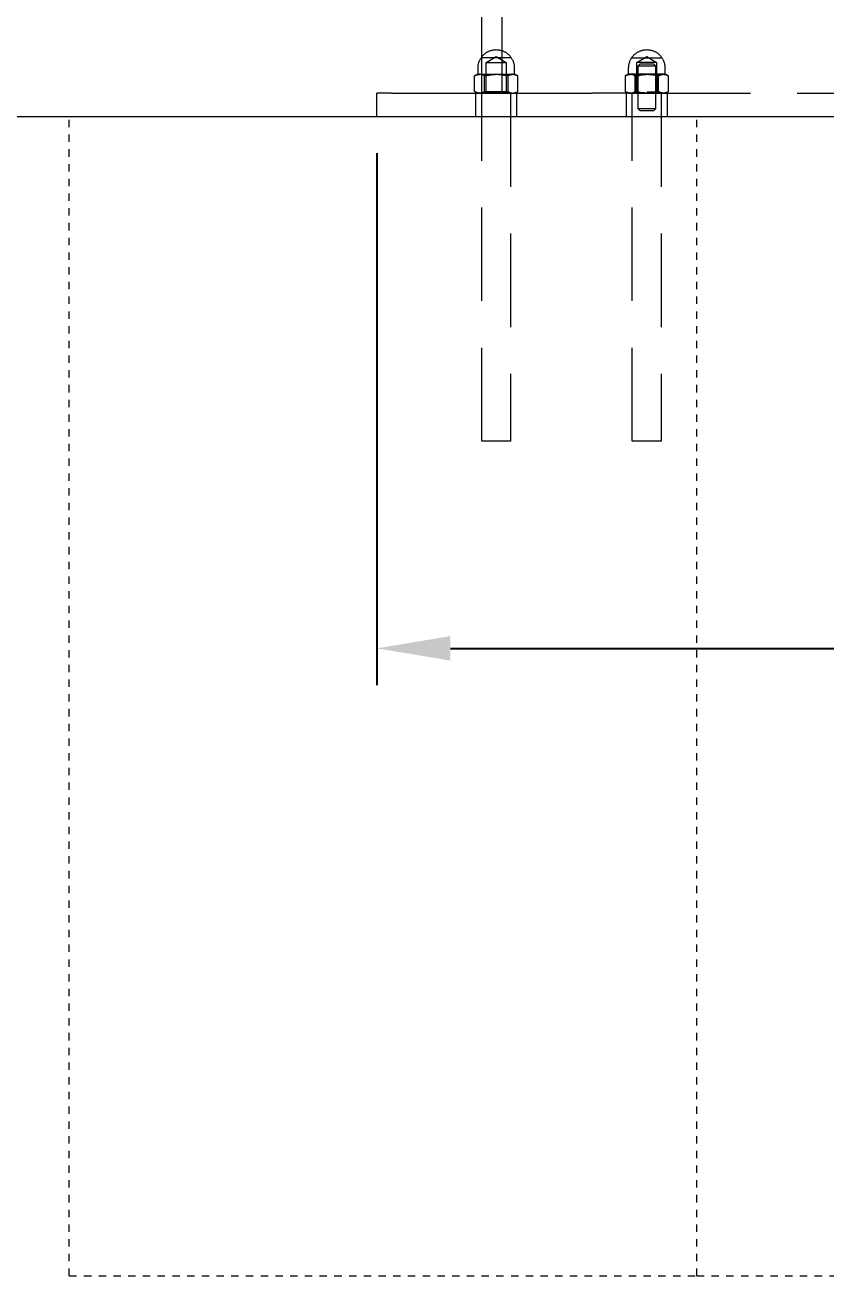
# Model space of a CAD drawing. Header units: inches. Extents: x -6 to 195, y -3 to 126.
# Drawn here: x 128.58 to 139.46, y 92.88 to 109.87 of the extents above; entities that cross this region are included whole.
import ezdxf

# ---------------------------------------------------------------- set-up
doc = ezdxf.new("R2010")
doc.units = ezdxf.units.IN
doc.linetypes.add('HIDDEN', pattern=[1.905, 1.27, -0.635])
for name, color, linetype, lineweight in [('ZANO_R', 7, 'Continuous', 0), ('ZANO_R_przerywana', 250, 'HIDDEN', 0), ('ZANO_W', 1, 'Continuous', 0)]:
    doc.layers.add(name, color=color, linetype=linetype, lineweight=lineweight)
doc.styles.get("Standard").update_dxf_attribs({"font": 'arial.ttf'})
doc.dimstyles.new('amerykanie', dxfattribs={"dimtxt": 50, "dimasz": 50, "dimexe": 0.5, "dimexo": 0.5, "dimgap": 1, "dimtad": 1, "dimdec": 0, "dimzin": 0, "dimlunit": 5, "dimtxsty": 'Standard', "dimcen": 0.09, "dimclrd": 1, "dimclre": 1, "dimclrt": 1, "dimazin": 0, "dimtfac": 1, "dimtdec": 0, "dimtmove": 0, "dimatfit": 3, "dimfxl": 1, "dimtzin": 0, "dimarcsym": 1})

# ---------------------------------------------------------------- blocks, each defined once
blk = doc.blocks.new('*D378')
at = {"layer": 'ZANO_W', "color": 1, "lineweight": -2}
for p, q in [((133.357, 108.132), (133.357, 100.907)), ((182.189, 108.132), (182.189, 100.907)), ((134.357, 101.407), (181.189, 101.407))]:
    blk.add_line(p, q, dxfattribs=at)
at = {"layer": 'ZANO_W', "color": 1}
for points in [[(134.357, 101.574), (134.357, 101.241), (133.357, 101.407)], [(181.189, 101.241), (181.189, 101.574), (182.189, 101.407)]]:
    blk.add_solid(points, dxfattribs=at)
at = {"layer": 'ZANO_W', "color": 1, "insert": (157.773, 102.748), "char_height": 1.625, "attachment_point": 5}
blk.add_mtext('48 13/16', dxfattribs=at)

msp = doc.modelspace()

# ---------------------------------------------------------------- linework, layer by layer
at = {"layer": 'ZANO_R'}
for p, q in [((134.78098, 108.94671), (134.78098, 124.45853)), ((135.05375, 123.27743), (135.05375, 108.94671)), ((134.7549, 109.39675), (134.75863, 109.40427)), ((134.75863, 109.40427), (134.76261, 109.41165)), ((134.76261, 109.41165), (134.76684, 109.4189)), ((134.76684, 109.4189), (134.77132, 109.42599)), ((134.77132, 109.42599), (134.77603, 109.43293)), ((134.77603, 109.43293), (134.78098, 109.43971)), ((136.80069, 109.39688), (136.80443, 109.40441)), ((136.80443, 109.40441), (136.80842, 109.4118)), ((136.80842, 109.4118), (136.81266, 109.41905)), ((136.81266, 109.41905), (136.81715, 109.42616)), ((136.81715, 109.42616), (136.82188, 109.4331)), ((136.82188, 109.4331), (136.82684, 109.43988)), ((136.82684, 109.43988), (136.83203, 109.44649)), ((136.83203, 109.44649), (136.83744, 109.45292)), ((136.83744, 109.45292), (136.84307, 109.45915)), ((136.84307, 109.45915), (136.84891, 109.46519)), ((136.84891, 109.46519), (136.85495, 109.47103)), ((136.85495, 109.47103), (136.86119, 109.47666)), ((136.86119, 109.47666), (136.86762, 109.48208)), ((136.86762, 109.48208), (136.87423, 109.48727)), ((136.87423, 109.48727), (136.88101, 109.49223)), ((136.88101, 109.49223), (136.88795, 109.49696)), ((136.88795, 109.49696), (136.89506, 109.50144)), ((136.89506, 109.50144), (136.90231, 109.50569)), ((136.90231, 109.50569), (136.9097, 109.50968)), ((136.9097, 109.50968), (136.91723, 109.51341)), ((136.91723, 109.51341), (136.92487, 109.51689)), ((136.92487, 109.51689), (136.93264, 109.52011)), ((136.93264, 109.52011), (136.9405, 109.52306)), ((136.9405, 109.52306), (136.94847, 109.52574)), ((136.94847, 109.52574), (136.95652, 109.52814)), ((136.95652, 109.52814), (136.96465, 109.53027)), ((136.96465, 109.53027), (136.97284, 109.53212)), ((136.97284, 109.53212), (136.9811, 109.53369)), ((136.9811, 109.53369), (136.9894, 109.53497)), ((136.9894, 109.53497), (136.99774, 109.53597)), ((136.99774, 109.53597), (137.00611, 109.53669)), ((137.00611, 109.53669), (137.0145, 109.53712)), ((137.0145, 109.53712), (137.02291, 109.53726)), ((137.02291, 109.53726), (137.03131, 109.53712)), ((137.03131, 109.53712), (137.0397, 109.53669)), ((137.0397, 109.53669), (137.04807, 109.53597)), ((137.04807, 109.53597), (137.05641, 109.53497)), ((137.05641, 109.53497), (137.06471, 109.53369)), ((137.06471, 109.53369), (137.07297, 109.53212)), ((137.07297, 109.53212), (137.08116, 109.53027)), ((137.08116, 109.53027), (137.08929, 109.52814)), ((137.08929, 109.52814), (137.09734, 109.52574)), ((137.09734, 109.52574), (137.10531, 109.52306)), ((137.10531, 109.52306), (137.11317, 109.52011)), ((137.11317, 109.52011), (137.12094, 109.51689)), ((137.12094, 109.51689), (137.12859, 109.51341)), ((137.12859, 109.51341), (137.13611, 109.50968)), ((137.13611, 109.50968), (137.1435, 109.50569)), ((137.1435, 109.50569), (137.15076, 109.50144)), ((137.15076, 109.50144), (137.15786, 109.49696)), ((137.15786, 109.49696), (137.16481, 109.49223)), ((137.16481, 109.49223), (137.17159, 109.48727)), ((137.17159, 109.48727), (137.17819, 109.48208)), ((137.17819, 109.48208), (137.18462, 109.47666)), ((137.18462, 109.47666), (137.19086, 109.47103)), ((137.19086, 109.47103), (137.1969, 109.46519)), ((137.1969, 109.46519), (137.20274, 109.45915)), ((137.20274, 109.45915), (137.20837, 109.45292)), ((137.20837, 109.45292), (137.21378, 109.44649)), ((137.21378, 109.44649), (137.21897, 109.43988)), ((137.21897, 109.43988), (137.22393, 109.4331)), ((137.22393, 109.4331), (137.22866, 109.42616)), ((137.22866, 109.42616), (137.23315, 109.41905)), ((137.23315, 109.41905), (137.23739, 109.4118)), ((137.23739, 109.4118), (137.24138, 109.40441)), ((137.24138, 109.40441), (137.24512, 109.39688)), ((134.73111, 109.2912), (134.73126, 109.29959)), ((134.73111, 109.20734), (134.73111, 109.2912)), ((134.73126, 109.29959), (134.73168, 109.30797)), ((134.73168, 109.30797), (134.7324, 109.31633)), ((134.7324, 109.31633), (134.7334, 109.32466)), ((134.7334, 109.32466), (134.73468, 109.33295)), ((134.73468, 109.33295), (134.73625, 109.3412)), ((134.73625, 109.3412), (134.73809, 109.34938)), ((134.73809, 109.34938), (134.74021, 109.3575)), ((134.74021, 109.3575), (134.74261, 109.36554)), ((134.74261, 109.36554), (134.74528, 109.3735)), ((134.74528, 109.3735), (134.74822, 109.38135)), ((134.74822, 109.38135), (134.75143, 109.38911)), ((134.75143, 109.38911), (134.7549, 109.39675)), ((136.77684, 109.2912), (136.77699, 109.2996)), ((136.77684, 109.20734), (136.77684, 109.2912)), ((136.77699, 109.2996), (136.77742, 109.30799)), ((136.77742, 109.30799), (136.77813, 109.31637)), ((136.77813, 109.31637), (136.77913, 109.32471)), ((136.77913, 109.32471), (136.78042, 109.33301)), ((136.78042, 109.33301), (136.78199, 109.34126)), ((136.78199, 109.34126), (136.78384, 109.34946)), ((136.78384, 109.34946), (136.78597, 109.35759)), ((136.78597, 109.35759), (136.78837, 109.36564)), ((136.78837, 109.36564), (136.79105, 109.3736)), ((136.79105, 109.3736), (136.794, 109.38147)), ((136.794, 109.38147), (136.79721, 109.38923)), ((136.79721, 109.38923), (136.80069, 109.39688)), ((137.24512, 109.39688), (137.2486, 109.38923)), ((137.2486, 109.38923), (137.25181, 109.38147)), ((137.25181, 109.38147), (137.25476, 109.3736)), ((137.25476, 109.3736), (137.25744, 109.36564)), ((137.25744, 109.36564), (137.25984, 109.35759)), ((137.25984, 109.35759), (137.26197, 109.34946)), ((137.26197, 109.34946), (137.26382, 109.34126)), ((137.26382, 109.34126), (137.26539, 109.33301)), ((137.26539, 109.33301), (137.26668, 109.32471)), ((137.26668, 109.32471), (137.26768, 109.31637)), ((137.26768, 109.31637), (137.2684, 109.30799)), ((137.2684, 109.30799), (137.26883, 109.2996)), ((137.26883, 109.2996), (137.26897, 109.2912)), ((137.26897, 109.2912), (137.26897, 109.20734)), ((134.68551, 109.18215), (134.68192, 109.17976)), ((134.68192, 108.96957), (134.68192, 109.17976)), ((134.68919, 109.18441), (134.68551, 109.18215)), ((134.69293, 109.18656), (134.68919, 109.18441)), ((134.69034, 109.18476), (134.72127, 109.20262)), ((134.69675, 109.18858), (134.69293, 109.18656)), ((134.70063, 109.19047), (134.69675, 109.18858)), ((134.70457, 109.19223), (134.70063, 109.19047)), ((134.70856, 109.19386), (134.70457, 109.19223)), ((134.71261, 109.19535), (134.70856, 109.19386)), ((134.71671, 109.19672), (134.71261, 109.19535)), ((134.72084, 109.19794), (134.71671, 109.19672)), ((134.72502, 109.19903), (134.72084, 109.19794)), ((134.72128, 109.20262), (134.72127, 109.20262)), ((134.72127, 109.20262), (134.72127, 109.20262)), ((134.72127, 109.20262), (134.72127, 109.20262)), ((134.72127, 109.20262), (134.72128, 109.20262)), ((134.72134, 109.20262), (134.72128, 109.20262)), ((134.72128, 109.20262), (134.72146, 109.20262)), ((134.72146, 109.20262), (134.72255, 109.20262)), ((134.72255, 109.20262), (134.72755, 109.20262)), ((134.72923, 109.19998), (134.72502, 109.19903)), ((134.72663, 109.20265), (134.73111, 109.20734)), ((134.72755, 109.20262), (134.74783, 109.20262)), ((134.73347, 109.20079), (134.72923, 109.19998)), ((134.73773, 109.20146), (134.73347, 109.20079)), ((134.74202, 109.20199), (134.73773, 109.20146)), ((134.74631, 109.20238), (134.74202, 109.20199)), ((134.75062, 109.20262), (134.74631, 109.20238)), ((134.75405, 109.20254), (134.75062, 109.20262)), ((134.75262, 109.20262), (134.78098, 109.20262)), ((134.75747, 109.20235), (134.75405, 109.20254)), ((134.76088, 109.20204), (134.75747, 109.20235)), ((134.76428, 109.20163), (134.76088, 109.20204)), ((134.76767, 109.2011), (134.76428, 109.20163)), ((134.77103, 109.20046), (134.76767, 109.2011)), ((134.77438, 109.19971), (134.77103, 109.20046)), ((134.77769, 109.19885), (134.77438, 109.19971)), ((134.78098, 109.19788), (134.77769, 109.19885)), ((136.73384, 109.18348), (136.72765, 109.17976)), ((136.72765, 109.17976), (136.73246, 109.18249)), ((136.72765, 109.17976), (136.72765, 108.96957)), ((136.73246, 109.18249), (136.73736, 109.18506)), ((136.73384, 109.18348), (136.767, 109.20262)), ((136.73736, 109.18506), (136.74235, 109.18747)), ((136.74235, 109.18747), (136.74741, 109.1897)), ((136.74741, 109.1897), (136.75255, 109.19177)), ((136.75255, 109.19177), (136.75775, 109.19366)), ((136.75775, 109.19366), (136.76302, 109.19538)), ((136.76302, 109.19538), (136.76833, 109.19692)), ((136.8043, 109.20262), (136.76707, 109.20262)), ((136.76833, 109.19692), (136.7737, 109.19828)), ((136.77261, 109.20268), (136.77277, 109.2027)), ((136.77277, 109.2027), (136.77293, 109.20272)), ((136.77293, 109.20272), (136.77309, 109.20275)), ((136.77309, 109.20275), (136.77325, 109.20278)), ((136.77325, 109.20278), (136.7734, 109.20282)), ((136.7734, 109.20282), (136.77356, 109.20287)), ((136.77356, 109.20287), (136.77371, 109.20292)), ((136.7737, 109.19828), (136.77911, 109.19946)), ((136.77371, 109.20292), (136.77386, 109.20297)), ((136.77386, 109.20297), (136.77401, 109.20303)), ((136.77401, 109.20303), (136.77416, 109.2031)), ((136.77416, 109.2031), (136.7743, 109.20317)), ((136.7743, 109.20317), (136.77444, 109.20324)), ((136.77444, 109.20324), (136.77458, 109.20333)), ((136.77458, 109.20333), (136.77472, 109.20341)), ((136.77472, 109.20341), (136.77485, 109.2035)), ((136.77485, 109.2035), (136.77498, 109.20359)), ((136.77498, 109.20359), (136.77511, 109.20369)), ((136.77511, 109.20369), (136.77523, 109.2038)), ((136.77523, 109.2038), (136.77535, 109.2039)), ((136.77535, 109.2039), (136.77547, 109.20401)), ((136.77547, 109.20401), (136.77558, 109.20413)), ((136.77558, 109.20413), (136.77569, 109.20425)), ((136.77569, 109.20425), (136.77579, 109.20437)), ((136.77579, 109.20437), (136.77589, 109.2045)), ((136.77589, 109.2045), (136.77599, 109.20463)), ((136.77599, 109.20463), (136.77608, 109.20476)), ((136.77608, 109.20476), (136.77616, 109.2049)), ((136.77616, 109.2049), (136.77624, 109.20503)), ((136.77624, 109.20503), (136.77632, 109.20518)), ((136.77632, 109.20518), (136.77639, 109.20532)), ((136.77639, 109.20532), (136.77646, 109.20547)), ((136.77646, 109.20547), (136.77652, 109.20562)), ((136.77652, 109.20562), (136.77658, 109.20577)), ((136.77658, 109.20577), (136.77663, 109.20592)), ((136.77663, 109.20592), (136.77667, 109.20607)), ((136.77667, 109.20607), (136.77671, 109.20623)), ((136.77671, 109.20623), (136.77675, 109.20639)), ((136.77675, 109.20639), (136.77678, 109.20654)), ((136.77678, 109.20654), (136.7768, 109.2067)), ((136.7768, 109.2067), (136.77682, 109.20686)), ((136.77682, 109.20686), (136.77683, 109.20702)), ((136.77683, 109.20702), (136.77684, 109.20718)), ((136.77684, 109.20718), (136.77684, 109.20734)), ((136.77911, 109.19946), (136.78455, 109.20046)), ((136.78455, 109.20046), (136.79002, 109.20127)), ((136.79002, 109.20127), (136.79552, 109.20191)), ((136.79552, 109.20191), (136.80104, 109.20235)), ((136.80104, 109.20235), (136.80657, 109.20262)), ((136.80657, 109.20262), (136.8121, 109.20235)), ((137.02881, 109.20262), (136.80864, 109.20262)), ((136.8121, 109.20235), (136.81762, 109.20191)), ((136.81762, 109.20191), (136.82312, 109.20127)), ((136.82312, 109.20127), (136.82859, 109.20046)), ((136.82859, 109.20046), (136.83403, 109.19946)), ((136.83403, 109.19946), (136.83944, 109.19828)), ((136.83944, 109.19828), (136.84481, 109.19691)), ((136.84481, 109.19691), (136.85012, 109.19537)), ((136.85012, 109.19537), (136.85539, 109.19366)), ((136.85539, 109.19366), (136.86059, 109.19177)), ((136.86059, 109.19177), (136.86573, 109.1897)), ((136.86573, 109.1897), (136.87079, 109.18747)), ((136.87079, 109.18747), (136.87578, 109.18506)), ((136.87578, 109.18506), (136.88068, 109.18249)), ((136.88068, 109.18249), (136.88549, 109.17976)), ((136.88549, 109.17976), (136.9015, 109.18437)), ((136.88549, 108.96957), (136.88549, 109.17976)), ((136.9015, 109.18437), (136.91764, 109.18846)), ((136.91764, 109.18846), (136.93391, 109.19205)), ((136.93391, 109.19205), (136.95027, 109.19511)), ((136.95027, 109.19511), (136.96673, 109.19766)), ((136.96673, 109.19766), (136.98326, 109.19969)), ((136.98326, 109.19969), (136.99985, 109.20119)), ((136.99985, 109.20119), (137.01647, 109.20217)), ((137.01647, 109.20217), (137.03312, 109.20262)), ((137.03312, 109.20262), (137.04977, 109.20217)), ((137.24734, 109.20262), (137.03848, 109.20262)), ((137.04977, 109.20217), (137.0664, 109.20119)), ((137.0664, 109.20119), (137.08298, 109.19969)), ((137.08298, 109.19969), (137.09951, 109.19767)), ((137.09951, 109.19767), (137.11597, 109.19512)), ((137.11597, 109.19512), (137.13234, 109.19205)), ((137.13234, 109.19205), (137.1486, 109.18847)), ((137.1486, 109.18847), (137.16475, 109.18437)), ((137.16475, 109.18437), (137.18075, 109.17976)), ((137.18075, 109.17976), (137.18435, 109.18215)), ((137.18075, 108.96957), (137.18075, 109.17976)), ((137.18435, 109.18215), (137.18802, 109.18441)), ((137.18802, 109.18441), (137.19177, 109.18656)), ((137.19177, 109.18656), (137.19558, 109.18857)), ((137.19558, 109.18857), (137.19946, 109.19046)), ((137.19946, 109.19046), (137.2034, 109.19223)), ((137.2034, 109.19223), (137.2074, 109.19386)), ((137.2074, 109.19386), (137.21145, 109.19535)), ((137.21145, 109.19535), (137.21554, 109.19671)), ((137.21554, 109.19671), (137.21968, 109.19794)), ((137.21968, 109.19794), (137.22386, 109.19903)), ((137.22386, 109.19903), (137.22807, 109.19998)), ((137.22807, 109.19998), (137.2323, 109.20079)), ((137.2323, 109.20079), (137.23657, 109.20146)), ((137.23657, 109.20146), (137.24085, 109.20199)), ((137.24085, 109.20199), (137.24515, 109.20237)), ((137.24515, 109.20237), (137.24946, 109.20262)), ((137.24946, 109.20262), (137.25377, 109.20237)), ((137.27252, 109.20262), (137.25221, 109.20262)), ((137.25377, 109.20237), (137.25807, 109.20199)), ((137.25807, 109.20199), (137.26235, 109.20146)), ((137.26235, 109.20146), (137.26661, 109.20079)), ((137.26661, 109.20079), (137.27085, 109.19998)), ((137.26897, 109.20734), (137.26897, 109.20718)), ((137.26897, 109.20718), (137.26898, 109.20702)), ((137.26898, 109.20702), (137.26899, 109.20686)), ((137.26899, 109.20686), (137.26901, 109.2067)), ((137.26901, 109.2067), (137.26903, 109.20654)), ((137.26903, 109.20654), (137.26906, 109.20638)), ((137.26906, 109.20638), (137.2691, 109.20622)), ((137.2691, 109.20622), (137.26914, 109.20607)), ((137.26914, 109.20607), (137.26919, 109.20591)), ((137.26919, 109.20591), (137.26924, 109.20576)), ((137.26924, 109.20576), (137.2693, 109.20561)), ((137.2693, 109.20561), (137.26936, 109.20546)), ((137.26936, 109.20546), (137.26942, 109.20531)), ((137.26942, 109.20531), (137.2695, 109.20517)), ((137.2695, 109.20517), (137.26957, 109.20503)), ((137.26957, 109.20503), (137.26965, 109.20489)), ((137.26965, 109.20489), (137.26974, 109.20475)), ((137.26974, 109.20475), (137.26983, 109.20462)), ((137.26983, 109.20462), (137.26993, 109.20449)), ((137.26993, 109.20449), (137.27003, 109.20436)), ((137.27003, 109.20436), (137.27013, 109.20424)), ((137.27013, 109.20424), (137.27024, 109.20412)), ((137.27024, 109.20412), (137.27035, 109.204)), ((137.27035, 109.204), (137.27047, 109.20389)), ((137.27047, 109.20389), (137.27059, 109.20379)), ((137.27059, 109.20379), (137.27072, 109.20368)), ((137.27072, 109.20368), (137.27084, 109.20358)), ((137.27084, 109.20358), (137.27097, 109.20349)), ((137.27085, 109.19998), (137.27506, 109.19903)), ((137.27097, 109.20349), (137.27111, 109.2034)), ((137.27111, 109.2034), (137.27125, 109.20331)), ((137.27125, 109.20331), (137.27139, 109.20323)), ((137.27139, 109.20323), (137.27153, 109.20316)), ((137.27153, 109.20316), (137.27167, 109.20309)), ((137.27167, 109.20309), (137.27182, 109.20302)), ((137.27182, 109.20302), (137.27197, 109.20296)), ((137.27197, 109.20296), (137.27212, 109.20291)), ((137.27212, 109.20291), (137.27228, 109.20286)), ((137.27228, 109.20286), (137.27243, 109.20281)), ((137.27243, 109.20281), (137.27259, 109.20277)), ((137.27753, 109.20262), (137.27252, 109.20262)), ((137.27259, 109.20277), (137.27275, 109.20274)), ((137.27275, 109.20274), (137.2729, 109.20271)), ((137.2729, 109.20271), (137.27306, 109.20269)), ((137.27306, 109.20269), (137.27322, 109.20267)), ((137.27322, 109.20267), (137.27339, 109.20266)), ((137.27506, 109.19903), (137.27924, 109.19794)), ((137.27862, 109.20262), (137.27753, 109.20262)), ((137.2788, 109.20262), (137.27862, 109.20262)), ((137.27874, 109.20262), (137.2788, 109.20262)), ((137.2788, 109.20262), (137.27881, 109.20262)), ((137.27881, 109.20262), (137.2788, 109.20262)), ((137.27881, 109.20262), (137.27881, 109.20262)), ((137.27881, 109.20262), (137.27881, 109.20262)), ((137.27881, 109.20262), (137.30975, 109.18476)), ((137.27924, 109.19794), (137.28337, 109.19671)), ((137.28337, 109.19671), (137.28747, 109.19535)), ((137.28747, 109.19535), (137.29152, 109.19385)), ((137.29152, 109.19385), (137.29551, 109.19222)), ((137.29551, 109.19222), (137.29945, 109.19046)), ((137.29945, 109.19046), (137.30333, 109.18857)), ((137.30333, 109.18857), (137.30715, 109.18656)), ((137.30715, 109.18656), (137.31089, 109.18441)), ((137.31089, 109.18441), (137.31457, 109.18215)), ((137.31457, 109.18215), (137.31816, 109.17976)), ((137.31816, 108.96957), (137.31816, 109.17976)), ((133.35669, 108.63175), (133.35669, 108.94671)), ((133.55354, 108.94671), (133.3567, 108.94671)), ((133.55354, 108.94671), (134.78098, 108.94671)), ((134.68192, 108.96957), (134.68562, 108.96713)), ((134.68562, 108.96713), (134.68941, 108.96481)), ((134.68941, 108.96481), (134.69327, 108.96262)), ((134.72127, 108.94671), (134.69034, 108.96457)), ((134.69327, 108.96262), (134.69721, 108.96056)), ((134.69721, 108.96056), (134.70121, 108.95864)), ((134.70121, 108.95864), (134.70527, 108.95685)), ((134.70527, 108.95685), (134.70939, 108.95519)), ((134.70939, 108.95519), (134.71357, 108.95368)), ((134.71357, 108.95368), (134.71779, 108.9523)), ((134.71779, 108.9523), (134.72206, 108.95107)), ((134.72206, 108.95107), (134.72636, 108.94999)), ((134.72636, 108.94999), (134.7307, 108.94904)), ((134.7307, 108.94904), (134.73507, 108.94825)), ((134.73507, 108.94825), (134.73946, 108.9476)), ((134.73946, 108.9476), (134.74387, 108.9471)), ((134.74387, 108.9471), (134.7483, 108.94674)), ((134.75185, 108.94672), (134.75514, 108.94684)), ((134.75514, 108.94684), (134.75842, 108.94706)), ((134.75842, 108.94706), (134.7617, 108.94738)), ((134.7617, 108.94738), (134.76496, 108.9478)), ((134.76496, 108.9478), (134.76821, 108.94833)), ((134.76821, 108.94833), (134.77144, 108.94896)), ((134.77144, 108.94896), (134.77464, 108.94969)), ((134.77464, 108.94969), (134.77783, 108.95052)), ((134.77783, 108.95052), (134.78098, 108.95145)), ((134.78098, 108.94671), (135.05375, 108.94671)), ((135.05375, 108.94671), (136.28118, 108.94671)), ((136.81899, 108.94671), (136.28118, 108.94671)), ((136.72765, 108.96957), (136.73384, 108.96586)), ((136.73271, 108.96671), (136.72765, 108.96957)), ((136.73788, 108.96403), (136.73271, 108.96671)), ((136.767, 108.94671), (136.73384, 108.96586)), ((136.74313, 108.96153), (136.73788, 108.96403)), ((136.74847, 108.95921), (136.74313, 108.96153)), ((136.75389, 108.95708), (136.74847, 108.95921)), ((136.75937, 108.95514), (136.75389, 108.95708)), ((136.76492, 108.9534), (136.75937, 108.95514)), ((136.77053, 108.95185), (136.76492, 108.9534)), ((136.77619, 108.95049), (136.77053, 108.95185)), ((136.78189, 108.94934), (136.77619, 108.95049)), ((136.78763, 108.94838), (136.78189, 108.94934)), ((136.7934, 108.94763), (136.78763, 108.94838)), ((136.7992, 108.94707), (136.7934, 108.94763)), ((136.805, 108.94672), (136.7992, 108.94707)), ((136.81488, 108.94713), (136.80914, 108.94674)), ((136.8206, 108.94771), (136.81488, 108.94713)), ((136.81899, 108.94671), (137.1607, 108.94671)), ((136.82629, 108.94849), (136.8206, 108.94771)), ((136.83195, 108.94947), (136.82629, 108.94849)), ((136.83758, 108.95064), (136.83195, 108.94947)), ((136.84316, 108.952), (136.83758, 108.95064)), ((136.8487, 108.95355), (136.84316, 108.952)), ((136.85417, 108.95529), (136.8487, 108.95355)), ((136.85959, 108.95722), (136.85417, 108.95529)), ((136.86493, 108.95933), (136.85959, 108.95722)), ((136.8702, 108.96162), (136.86493, 108.95933)), ((136.87539, 108.9641), (136.8702, 108.96162)), ((136.88049, 108.96675), (136.87539, 108.9641)), ((136.88549, 108.96957), (136.88049, 108.96675)), ((136.90298, 108.96458), (136.88549, 108.96957)), ((136.92063, 108.96019), (136.90298, 108.96458)), ((136.93841, 108.95641), (136.92063, 108.96019)), ((136.95632, 108.95324), (136.93841, 108.95641)), ((136.97432, 108.95068), (136.95632, 108.95324)), ((136.9924, 108.94874), (136.97432, 108.95068)), ((137.01054, 108.94743), (136.9924, 108.94874)), ((137.02871, 108.94674), (137.01054, 108.94743)), ((137.05626, 108.94746), (137.03817, 108.94674)), ((137.07432, 108.94878), (137.05626, 108.94746)), ((137.09232, 108.95073), (137.07432, 108.94878)), ((137.11024, 108.95329), (137.09232, 108.95073)), ((137.12807, 108.95645), (137.11024, 108.95329)), ((137.14578, 108.96022), (137.12807, 108.95645)), ((137.16334, 108.9646), (137.14578, 108.96022)), ((137.18075, 108.96957), (137.16334, 108.9646)), ((137.18451, 108.96709), (137.18075, 108.96957)), ((137.18836, 108.96473), (137.18451, 108.96709)), ((137.19228, 108.96251), (137.18836, 108.96473)), ((137.19628, 108.96043), (137.19228, 108.96251)), ((137.20035, 108.95848), (137.19628, 108.96043)), ((137.20448, 108.95667), (137.20035, 108.95848)), ((137.20867, 108.95501), (137.20448, 108.95667)), ((137.21291, 108.95349), (137.20867, 108.95501)), ((137.21721, 108.95212), (137.21291, 108.95349)), ((137.22155, 108.95089), (137.21721, 108.95212)), ((137.22593, 108.94982), (137.22155, 108.95089)), ((137.23034, 108.94889), (137.22593, 108.94982)), ((137.23478, 108.94812), (137.23034, 108.94889)), ((137.23925, 108.9475), (137.23478, 108.94812)), ((137.24373, 108.94703), (137.23925, 108.9475)), ((137.24823, 108.94672), (137.24373, 108.94703)), ((137.25621, 108.9471), (137.25178, 108.94674)), ((137.26062, 108.9476), (137.25621, 108.9471)), ((137.26501, 108.94825), (137.26062, 108.9476)), ((137.26938, 108.94905), (137.26501, 108.94825)), ((137.27372, 108.94999), (137.26938, 108.94905)), ((137.27803, 108.95108), (137.27372, 108.94999)), ((137.28229, 108.95231), (137.27803, 108.95108)), ((137.30973, 108.96456), (137.27881, 108.94671)), ((137.28651, 108.95368), (137.28229, 108.95231)), ((137.29069, 108.95519), (137.28651, 108.95368)), ((137.29481, 108.95685), (137.29069, 108.95519)), ((137.29887, 108.95864), (137.29481, 108.95685)), ((137.30287, 108.96056), (137.29887, 108.95864)), ((137.30681, 108.96262), (137.30287, 108.96056)), ((137.31067, 108.96481), (137.30681, 108.96262)), ((137.31446, 108.96713), (137.31067, 108.96481)), ((137.31816, 108.96957), (137.31446, 108.96713)), ((129.17905, 108.63175), (137.70292, 108.63175)), ((137.70292, 108.63175), (149.51395, 108.63175))]:
    msp.add_line(p, q, dxfattribs=at)
msp.add_lwpolyline([(-5.57761, 108.63175), (188.97026, 108.63175)], dxfattribs=at)
at = {"layer": 'ZANO_R_przerywana'}
for p, q in [((134.84658, 109.42593), (134.78033, 109.42593)), ((134.78098, 109.43971), (134.78617, 109.44633)), ((134.78617, 109.44633), (134.79158, 109.45276)), ((134.79158, 109.45276), (134.79721, 109.45901)), ((134.79721, 109.45901), (134.80305, 109.46506)), ((134.80305, 109.46506), (134.8091, 109.47091)), ((134.8091, 109.47091), (134.81534, 109.47655)), ((134.81534, 109.47655), (134.82176, 109.48197)), ((134.82176, 109.48197), (134.82837, 109.48717)), ((134.82837, 109.48717), (134.83516, 109.49214)), ((134.83516, 109.49214), (134.84211, 109.49688)), ((134.84211, 109.49688), (134.84922, 109.50138)), ((134.8434, 109.36408), (134.97718, 109.44447)), ((135.17402, 109.42593), (134.84658, 109.42593)), ((134.84922, 109.50138), (134.85647, 109.50563)), ((134.85647, 109.50563), (134.86387, 109.50963)), ((134.86387, 109.50963), (134.8714, 109.51337)), ((134.8714, 109.51337), (134.87906, 109.51686)), ((134.87906, 109.51686), (134.88682, 109.52008)), ((134.88682, 109.52008), (134.8947, 109.52303)), ((134.8947, 109.52303), (134.90267, 109.52571)), ((134.90267, 109.52571), (134.91073, 109.52812)), ((134.91073, 109.52812), (134.91886, 109.53026)), ((134.91886, 109.53026), (134.92707, 109.53211)), ((134.92707, 109.53211), (134.93533, 109.53368)), ((134.93533, 109.53368), (134.94364, 109.53497)), ((134.94364, 109.53497), (134.95199, 109.53597)), ((134.95199, 109.53597), (134.96037, 109.53669)), ((134.96037, 109.53669), (134.96877, 109.53712)), ((134.96877, 109.53712), (134.97718, 109.53726)), ((134.97718, 109.53726), (134.98558, 109.53712)), ((134.97718, 109.44447), (135.11096, 109.36408)), ((134.98558, 109.53712), (134.99397, 109.53669)), ((134.99397, 109.53669), (135.00234, 109.53597)), ((135.00234, 109.53597), (135.01068, 109.53497)), ((135.01068, 109.53497), (135.01898, 109.53369)), ((135.01898, 109.53369), (135.02724, 109.53212)), ((135.02724, 109.53212), (135.03543, 109.53027)), ((135.03543, 109.53027), (135.04356, 109.52814)), ((135.04356, 109.52814), (135.05161, 109.52574)), ((135.05161, 109.52574), (135.05958, 109.52306)), ((135.05958, 109.52306), (135.06745, 109.52011)), ((135.06745, 109.52011), (135.07521, 109.51689)), ((135.07521, 109.51689), (135.08286, 109.51341)), ((135.08286, 109.51341), (135.09038, 109.50968)), ((135.09038, 109.50968), (135.09777, 109.50569)), ((135.09777, 109.50569), (135.10503, 109.50144)), ((135.10503, 109.50144), (135.11213, 109.49696)), ((135.11213, 109.49696), (135.11908, 109.49223)), ((135.11908, 109.49223), (135.12586, 109.48727)), ((135.12586, 109.48727), (135.13246, 109.48208)), ((135.13246, 109.48208), (135.13889, 109.47666)), ((135.13889, 109.47666), (135.14513, 109.47103)), ((135.14513, 109.47103), (135.15117, 109.46519)), ((135.15117, 109.46519), (135.15701, 109.45915)), ((135.15701, 109.45915), (135.16264, 109.45292)), ((135.16264, 109.45292), (135.16805, 109.44649)), ((135.16805, 109.44649), (135.17324, 109.43988)), ((135.17324, 109.43988), (135.1782, 109.4331)), ((135.1782, 109.4331), (135.18293, 109.42616)), ((135.18293, 109.42616), (135.18742, 109.41905)), ((135.18742, 109.41905), (135.19166, 109.4118)), ((135.19166, 109.4118), (135.19565, 109.40441)), ((135.19565, 109.40441), (135.19939, 109.39688)), ((136.82609, 109.42593), (136.82606, 109.42593)), ((136.82606, 109.42593), (136.82606, 109.42593)), ((136.82606, 109.42593), (136.82606, 109.42593)), ((136.82606, 109.42593), (136.8261, 109.42593)), ((136.8261, 109.42593), (136.82641, 109.42593)), ((136.82641, 109.42593), (136.82797, 109.42593)), ((136.82797, 109.42593), (136.83497, 109.42593)), ((136.83497, 109.42593), (136.86402, 109.42593)), ((136.86402, 109.42593), (136.96065, 109.42593)), ((136.88913, 109.36408), (137.02291, 109.44447)), ((136.96065, 109.42593), (137.21972, 109.42593)), ((137.02291, 109.44447), (137.15669, 109.36408)), ((134.84334, 109.36404), (134.84332, 109.36404)), ((134.84332, 109.36404), (134.84332, 109.36404)), ((134.84332, 109.36404), (134.84332, 109.36404)), ((134.84332, 109.36404), (134.84332, 109.36404)), ((134.84332, 109.36404), (134.84333, 109.36404)), ((134.84332, 108.96425), (134.84332, 109.36404)), ((134.84333, 109.36404), (134.84347, 109.36404)), ((134.84334, 109.36405), (134.84335, 109.36406)), ((134.84347, 109.36404), (134.84417, 109.36404)), ((134.84417, 109.36404), (134.84719, 109.36404)), ((134.84719, 109.36404), (134.85867, 109.36404)), ((134.85867, 109.36404), (135.11101, 109.36404)), ((135.11103, 109.36404), (135.11103, 108.96425)), ((135.19939, 109.39688), (135.20287, 109.38923)), ((135.20287, 109.38923), (135.20608, 109.38147)), ((135.20608, 109.38147), (135.20903, 109.3736)), ((135.20903, 109.3736), (135.21171, 109.36564)), ((135.21171, 109.36564), (135.21411, 109.35759)), ((135.21411, 109.35759), (135.21624, 109.34946)), ((135.21624, 109.34946), (135.21809, 109.34126)), ((135.21809, 109.34126), (135.21966, 109.33301)), ((135.21966, 109.33301), (135.22095, 109.32471)), ((135.22095, 109.32471), (135.22195, 109.31637)), ((135.22195, 109.31637), (135.22267, 109.30799)), ((135.22267, 109.30799), (135.2231, 109.2996)), ((135.2231, 109.2996), (135.22324, 109.2912)), ((135.22324, 109.2912), (135.22324, 109.20734)), ((136.88905, 108.96425), (136.88905, 109.36404)), ((137.02825, 109.36404), (136.88907, 109.36404)), ((136.90482, 109.31858), (136.9048, 109.31858)), ((136.9048, 109.31858), (136.9048, 109.31858)), ((136.9048, 109.31858), (136.9048, 109.31858)), ((136.9048, 109.31858), (136.90481, 109.31858)), ((136.9048, 108.73232), (136.9048, 109.31858)), ((136.90481, 109.3186), (136.92663, 109.34041)), ((136.90481, 109.31858), (136.90493, 109.31858)), ((136.90493, 109.31858), (136.9056, 109.31858)), ((136.9056, 109.31858), (136.90862, 109.31858)), ((136.90862, 109.31858), (136.92112, 109.31858)), ((136.92112, 109.31858), (136.96385, 109.31858)), ((136.97477, 109.34041), (136.92663, 109.34041)), ((136.96385, 109.31858), (137.14099, 109.31858)), ((137.11918, 109.34041), (136.97477, 109.34041)), ((137.12008, 109.36404), (137.02825, 109.36404)), ((137.11919, 109.34041), (137.141, 109.3186)), ((137.14839, 109.36404), (137.12008, 109.36404)), ((137.14102, 109.31858), (137.14102, 108.73232)), ((137.15497, 109.36404), (137.14839, 109.36404)), ((137.15642, 109.36404), (137.15497, 109.36404)), ((137.15672, 109.36404), (137.15642, 109.36404)), ((137.15676, 109.36404), (137.15672, 109.36404)), ((137.15674, 109.36405), (137.15675, 109.36405)), ((137.15674, 109.36404), (137.15676, 109.36404)), ((137.15676, 109.36404), (137.15676, 109.36404)), ((137.15676, 109.36404), (137.15676, 109.36404)), ((137.15676, 109.36404), (137.15676, 108.96425)), ((134.68192, 109.17976), (134.68691, 109.18258)), ((134.68691, 109.18258), (134.692, 109.18522)), ((134.692, 109.18522), (134.69717, 109.18769)), ((134.69717, 109.18769), (134.70243, 109.18998)), ((134.70243, 109.18998), (134.70776, 109.19209)), ((134.70776, 109.19209), (134.71316, 109.19401)), ((134.71316, 109.19401), (134.71862, 109.19575)), ((134.71862, 109.19575), (134.72414, 109.1973)), ((134.72414, 109.1973), (134.72971, 109.19867)), ((134.72971, 109.19867), (134.73532, 109.19984)), ((134.73532, 109.19984), (134.74097, 109.20082)), ((134.74097, 109.20082), (134.74665, 109.2016)), ((134.74665, 109.2016), (134.75235, 109.20219)), ((134.75235, 109.20219), (134.75807, 109.20259)), ((134.76291, 109.2026), (134.76869, 109.20223)), ((134.76869, 109.20223), (134.77444, 109.20166)), ((134.77444, 109.20166), (134.78017, 109.20089)), ((134.78017, 109.20089), (134.78587, 109.19993)), ((134.78098, 109.20262), (134.96294, 109.20262)), ((134.81933, 109.17976), (134.78098, 109.19788)), ((134.78587, 109.19993), (134.79154, 109.19877)), ((134.79154, 109.19877), (134.79716, 109.19741)), ((134.79716, 109.19741), (134.80273, 109.19586)), ((134.80273, 109.19586), (134.80824, 109.19411)), ((134.80824, 109.19411), (134.81369, 109.19218)), ((134.81369, 109.19218), (134.81907, 109.19006)), ((134.81907, 109.19006), (134.82438, 109.18776)), ((134.83533, 109.18437), (134.81933, 109.17976)), ((134.81933, 108.96957), (134.81933, 109.17976)), ((134.82438, 109.18776), (134.8296, 109.18527)), ((134.8296, 109.18527), (134.83473, 109.1826)), ((134.83473, 109.1826), (134.83976, 109.17976)), ((134.85148, 109.18846), (134.83533, 109.18437)), ((134.83976, 109.17976), (134.85712, 109.18472)), ((134.83976, 108.96957), (134.83976, 109.17976)), ((134.86774, 109.19205), (134.85148, 109.18846)), ((134.85712, 109.18472), (134.87464, 109.18908)), ((134.88411, 109.19512), (134.86774, 109.19205)), ((134.87464, 109.18908), (134.89229, 109.19285)), ((134.90057, 109.19766), (134.88411, 109.19512)), ((134.89229, 109.19285), (134.91006, 109.19601)), ((134.9171, 109.19969), (134.90057, 109.19766)), ((134.91006, 109.19601), (134.92793, 109.19857)), ((134.93369, 109.20119), (134.9171, 109.19969)), ((134.92793, 109.19857), (134.94587, 109.20052)), ((134.95031, 109.20217), (134.93369, 109.20119)), ((134.94587, 109.20052), (134.96387, 109.20186)), ((134.96696, 109.20262), (134.95031, 109.20217)), ((134.96387, 109.20186), (134.98191, 109.20258)), ((134.98361, 109.20217), (134.96696, 109.20262)), ((134.97127, 109.20262), (135.19087, 109.20262)), ((135.00023, 109.20119), (134.98361, 109.20217)), ((134.99123, 109.2026), (135.00947, 109.20193)), ((135.01682, 109.19969), (135.00023, 109.20119)), ((135.00947, 109.20193), (135.02768, 109.20063)), ((135.03335, 109.19766), (135.01682, 109.19969)), ((135.02768, 109.20063), (135.04584, 109.1987)), ((135.04981, 109.19512), (135.03335, 109.19766)), ((135.04584, 109.1987), (135.06391, 109.19614)), ((135.06618, 109.19205), (135.04981, 109.19512)), ((135.06391, 109.19614), (135.08189, 109.19297)), ((135.08244, 109.18846), (135.06618, 109.19205)), ((135.08189, 109.19297), (135.09975, 109.18918)), ((135.09858, 109.18437), (135.08244, 109.18846)), ((135.11459, 109.17976), (135.09858, 109.18437)), ((135.09975, 109.18918), (135.11747, 109.18477)), ((135.1194, 109.18249), (135.11459, 109.17976)), ((135.11459, 109.17976), (135.11459, 108.96957)), ((135.11747, 109.18477), (135.13502, 109.17976)), ((135.12431, 109.18506), (135.1194, 109.18249)), ((135.12929, 109.18747), (135.12431, 109.18506)), ((135.13436, 109.1897), (135.12929, 109.18747)), ((135.13949, 109.19177), (135.13436, 109.1897)), ((135.13502, 109.17976), (135.13874, 109.18222)), ((135.13502, 109.17976), (135.13502, 108.96957)), ((135.13874, 109.18222), (135.14255, 109.18454)), ((135.14469, 109.19366), (135.13949, 109.19177)), ((135.14255, 109.18454), (135.14643, 109.18674)), ((135.14996, 109.19537), (135.14469, 109.19366)), ((135.14643, 109.18674), (135.15038, 109.18881)), ((135.15527, 109.19691), (135.14996, 109.19537)), ((135.15038, 109.18881), (135.15439, 109.19074)), ((135.15439, 109.19074), (135.15847, 109.19253)), ((135.16064, 109.19828), (135.15527, 109.19691)), ((135.15847, 109.19253), (135.16261, 109.19419)), ((135.16605, 109.19946), (135.16064, 109.19828)), ((135.16261, 109.19419), (135.16681, 109.1957)), ((135.17149, 109.20046), (135.16605, 109.19946)), ((135.16681, 109.1957), (135.17105, 109.19708)), ((135.17105, 109.19708), (135.17533, 109.19831)), ((135.17697, 109.20127), (135.17149, 109.20046)), ((135.17533, 109.19831), (135.17966, 109.19939)), ((135.18247, 109.20191), (135.17697, 109.20127)), ((135.17966, 109.19939), (135.18402, 109.20033)), ((135.18798, 109.20235), (135.18247, 109.20191)), ((135.18402, 109.20033), (135.1884, 109.20112)), ((135.19351, 109.20262), (135.18798, 109.20235)), ((135.1884, 109.20112), (135.19281, 109.20176)), ((135.19281, 109.20176), (135.19725, 109.20225)), ((135.19904, 109.20235), (135.19351, 109.20262)), ((135.19655, 109.20262), (135.23301, 109.20262)), ((135.19725, 109.20225), (135.20169, 109.2026)), ((135.20456, 109.20191), (135.19904, 109.20235)), ((135.21006, 109.20127), (135.20456, 109.20191)), ((135.20549, 109.2026), (135.20961, 109.20234)), ((135.20961, 109.20234), (135.21371, 109.20194)), ((135.21553, 109.20046), (135.21006, 109.20127)), ((135.21371, 109.20194), (135.2178, 109.2014)), ((135.22098, 109.19946), (135.21553, 109.20046)), ((135.2178, 109.2014), (135.22187, 109.20073)), ((135.22638, 109.19828), (135.22098, 109.19946)), ((135.22187, 109.20073), (135.22592, 109.19993)), ((135.22324, 109.20734), (135.22324, 109.20718)), ((135.22324, 109.20718), (135.22325, 109.20702)), ((135.22325, 109.20702), (135.22326, 109.20686)), ((135.22326, 109.20686), (135.22328, 109.2067)), ((135.22328, 109.2067), (135.22331, 109.20654)), ((135.22331, 109.20654), (135.22334, 109.20638)), ((135.22334, 109.20638), (135.22337, 109.20622)), ((135.22337, 109.20622), (135.22341, 109.20607)), ((135.22341, 109.20607), (135.22346, 109.20591)), ((135.22346, 109.20591), (135.22351, 109.20576)), ((135.22351, 109.20576), (135.22357, 109.20561)), ((135.22357, 109.20561), (135.22363, 109.20546)), ((135.22363, 109.20546), (135.2237, 109.20531)), ((135.2237, 109.20531), (135.22377, 109.20517)), ((135.22377, 109.20517), (135.22385, 109.20503)), ((135.22385, 109.20503), (135.22393, 109.20489)), ((135.22393, 109.20489), (135.22401, 109.20475)), ((135.22401, 109.20475), (135.2241, 109.20462)), ((135.2241, 109.20462), (135.2242, 109.20449)), ((135.2242, 109.20449), (135.2243, 109.20436)), ((135.2243, 109.20436), (135.2244, 109.20424)), ((135.2244, 109.20424), (135.22451, 109.20412)), ((135.22451, 109.20412), (135.22462, 109.204)), ((135.22462, 109.204), (135.22474, 109.20389)), ((135.22474, 109.20389), (135.22486, 109.20378)), ((135.22486, 109.20378), (135.22498, 109.20368)), ((135.22498, 109.20368), (135.22511, 109.20358)), ((135.22511, 109.20358), (135.22524, 109.20348)), ((135.22524, 109.20348), (135.22537, 109.20339)), ((135.22537, 109.20339), (135.22551, 109.20331)), ((135.22551, 109.20331), (135.22565, 109.20322)), ((135.22565, 109.20322), (135.22579, 109.20315)), ((135.22579, 109.20315), (135.22594, 109.20308)), ((135.22592, 109.19993), (135.22994, 109.19899)), ((135.22594, 109.20308), (135.22608, 109.20301)), ((135.22608, 109.20301), (135.22623, 109.20295)), ((135.22623, 109.20295), (135.22638, 109.20289)), ((135.22638, 109.20289), (135.22654, 109.20284)), ((135.23175, 109.19692), (135.22638, 109.19828)), ((135.22654, 109.20284), (135.22669, 109.20279)), ((135.22669, 109.20279), (135.22685, 109.20275)), ((135.22685, 109.20275), (135.227, 109.20272)), ((135.227, 109.20272), (135.22716, 109.20269)), ((135.22994, 109.19899), (135.23392, 109.19791)), ((135.23707, 109.19538), (135.23175, 109.19692)), ((135.23308, 109.20262), (135.26624, 109.18348)), ((135.23392, 109.19791), (135.23787, 109.19671)), ((135.24233, 109.19366), (135.23707, 109.19538)), ((135.23787, 109.19671), (135.24177, 109.19537)), ((135.24177, 109.19537), (135.24563, 109.19391)), ((135.24753, 109.19177), (135.24233, 109.19366)), ((135.24563, 109.19391), (135.24944, 109.19231)), ((135.25267, 109.1897), (135.24753, 109.19177)), ((135.24944, 109.19231), (135.25319, 109.1906)), ((135.25773, 109.18747), (135.25267, 109.1897)), ((135.25319, 109.1906), (135.25688, 109.18876)), ((135.25688, 109.18876), (135.26051, 109.18679)), ((135.26272, 109.18506), (135.25773, 109.18747)), ((135.26051, 109.18679), (135.26407, 109.18471)), ((135.26762, 109.18249), (135.26272, 109.18506)), ((135.26624, 109.18348), (135.27243, 109.17976)), ((135.27243, 109.17976), (135.26762, 109.18249)), ((135.27243, 108.96957), (135.27243, 109.17976)), ((136.73963, 109.18683), (136.73607, 109.18475)), ((136.74326, 109.18879), (136.73963, 109.18683)), ((136.74695, 109.19062), (136.74326, 109.18879)), ((136.75069, 109.19234), (136.74695, 109.19062)), ((136.7545, 109.19393), (136.75069, 109.19234)), ((136.75835, 109.19539), (136.7545, 109.19393)), ((136.76225, 109.19672), (136.75835, 109.19539)), ((136.76619, 109.19793), (136.76225, 109.19672)), ((136.77017, 109.199), (136.76619, 109.19793)), ((136.77418, 109.19994), (136.77017, 109.199)), ((136.77823, 109.20074), (136.77418, 109.19994)), ((136.78229, 109.20141), (136.77823, 109.20074)), ((136.78638, 109.20194), (136.78229, 109.20141)), ((136.79048, 109.20234), (136.78638, 109.20194)), ((136.79459, 109.2026), (136.79048, 109.20234)), ((136.80284, 109.20225), (136.79839, 109.2026)), ((136.80727, 109.20176), (136.80284, 109.20225)), ((136.81168, 109.20112), (136.80727, 109.20176)), ((136.81607, 109.20033), (136.81168, 109.20112)), ((136.82042, 109.19939), (136.81607, 109.20033)), ((136.82475, 109.1983), (136.82042, 109.19939)), ((136.82903, 109.19708), (136.82475, 109.1983)), ((136.83327, 109.1957), (136.82903, 109.19708)), ((136.83747, 109.19419), (136.83327, 109.1957)), ((136.84161, 109.19253), (136.83747, 109.19419)), ((136.84569, 109.19074), (136.84161, 109.19253)), ((136.84971, 109.18881), (136.84569, 109.19074)), ((136.85366, 109.18674), (136.84971, 109.18881)), ((136.85753, 109.18454), (136.85366, 109.18674)), ((136.86134, 109.18222), (136.85753, 109.18454)), ((136.86506, 109.17976), (136.86134, 109.18222)), ((136.88261, 109.18477), (136.86506, 109.17976)), ((136.86506, 108.96957), (136.86506, 109.17976)), ((136.90033, 109.18918), (136.88261, 109.18477)), ((136.91819, 109.19297), (136.90033, 109.18918)), ((136.93617, 109.19614), (136.91819, 109.19297)), ((136.95425, 109.1987), (136.93617, 109.19614)), ((136.9724, 109.20062), (136.95425, 109.1987)), ((136.99061, 109.20193), (136.9724, 109.20062)), ((137.00885, 109.2026), (136.99061, 109.20193)), ((137.03646, 109.20185), (137.01846, 109.20258)), ((137.05442, 109.2005), (137.03646, 109.20185)), ((137.07233, 109.19855), (137.05442, 109.2005)), ((137.09016, 109.19599), (137.07233, 109.19855)), ((137.1079, 109.19283), (137.09016, 109.19599)), ((137.12552, 109.18906), (137.1079, 109.19283)), ((137.143, 109.18471), (137.12552, 109.18906)), ((137.16032, 109.17976), (137.143, 109.18471)), ((137.16535, 109.1826), (137.16032, 109.17976)), ((137.16032, 109.17976), (137.16032, 108.96957)), ((137.17049, 109.18527), (137.16535, 109.1826)), ((137.17571, 109.18776), (137.17049, 109.18527)), ((137.18101, 109.19006), (137.17571, 109.18776)), ((137.18639, 109.19218), (137.18101, 109.19006)), ((137.19184, 109.19411), (137.18639, 109.19218)), ((137.19735, 109.19586), (137.19184, 109.19411)), ((137.20292, 109.19741), (137.19735, 109.19586)), ((137.20854, 109.19877), (137.20292, 109.19741)), ((137.21421, 109.19993), (137.20854, 109.19877)), ((137.21991, 109.20089), (137.21421, 109.19993)), ((137.22564, 109.20166), (137.21991, 109.20089)), ((137.2314, 109.20223), (137.22564, 109.20166)), ((137.23717, 109.2026), (137.2314, 109.20223)), ((137.24727, 109.20222), (137.24152, 109.2026)), ((137.25301, 109.20165), (137.24727, 109.20222)), ((137.25873, 109.20087), (137.25301, 109.20165)), ((137.26441, 109.1999), (137.25873, 109.20087)), ((137.27006, 109.19874), (137.26441, 109.1999)), ((137.27567, 109.19738), (137.27006, 109.19874)), ((137.28122, 109.19583), (137.27567, 109.19738)), ((137.28672, 109.19409), (137.28122, 109.19583)), ((137.29216, 109.19215), (137.28672, 109.19409)), ((137.29752, 109.19004), (137.29216, 109.19215)), ((137.30281, 109.18774), (137.29752, 109.19004)), ((137.30802, 109.18526), (137.30281, 109.18774)), ((137.31314, 109.1826), (137.30802, 109.18526)), ((137.31816, 109.17976), (137.31314, 109.1826)), ((134.68665, 108.96689), (134.68192, 108.96957)), ((134.69147, 108.96436), (134.68665, 108.96689)), ((134.69637, 108.962), (134.69147, 108.96436)), ((134.70134, 108.95979), (134.69637, 108.962)), ((134.70638, 108.95775), (134.70134, 108.95979)), ((134.70159, 108.63175), (134.70159, 108.94671)), ((134.71149, 108.95588), (134.70638, 108.95775)), ((134.71666, 108.95417), (134.71149, 108.95588)), ((134.72187, 108.95263), (134.71666, 108.95417)), ((134.72714, 108.95126), (134.72187, 108.95263)), ((134.73245, 108.95007), (134.72714, 108.95126)), ((134.73779, 108.94905), (134.73245, 108.95007)), ((134.74317, 108.9482), (134.73779, 108.94905)), ((134.74856, 108.94753), (134.74317, 108.9482)), ((134.75398, 108.94704), (134.74856, 108.94753)), ((134.75941, 108.94672), (134.75398, 108.94704)), ((134.76915, 108.94713), (134.76341, 108.94674)), ((134.77487, 108.94771), (134.76915, 108.94713)), ((134.78056, 108.94849), (134.77487, 108.94771)), ((134.84658, 108.94388), (134.78033, 108.94388)), ((134.78033, 104.21947), (134.78033, 108.94388)), ((134.78622, 108.94947), (134.78056, 108.94849)), ((134.78098, 108.95145), (134.81933, 108.96957)), ((134.79185, 108.95064), (134.78622, 108.94947)), ((134.79743, 108.952), (134.79185, 108.95064)), ((134.80297, 108.95355), (134.79743, 108.952)), ((134.80844, 108.95529), (134.80297, 108.95355)), ((134.81386, 108.95722), (134.80844, 108.95529)), ((134.8192, 108.95933), (134.81386, 108.95722)), ((134.82447, 108.96162), (134.8192, 108.95933)), ((134.81933, 108.96957), (134.83674, 108.9646)), ((134.83776, 108.94771), (134.8197, 108.94771)), ((134.8197, 108.94671), (134.8197, 108.94771)), ((134.81975, 108.94775), (134.84332, 108.96425)), ((134.82966, 108.9641), (134.82447, 108.96162)), ((134.83476, 108.96675), (134.82966, 108.9641)), ((134.83976, 108.96957), (134.83476, 108.96675)), ((134.83674, 108.9646), (134.85431, 108.96023)), ((135.13465, 108.94771), (134.83776, 108.94771)), ((134.85725, 108.96458), (134.83976, 108.96957)), ((134.85867, 108.96425), (134.84338, 108.96425)), ((135.17402, 108.94388), (134.84658, 108.94388)), ((134.85431, 108.96023), (134.87201, 108.95645)), ((134.8749, 108.96019), (134.85725, 108.96458)), ((135.11103, 108.96425), (134.85867, 108.96425)), ((134.87201, 108.95645), (134.88984, 108.95329)), ((134.89268, 108.9564), (134.8749, 108.96019)), ((134.88984, 108.95329), (134.90776, 108.95073)), ((134.91059, 108.95323), (134.89268, 108.9564)), ((134.90776, 108.95073), (134.92576, 108.94879)), ((134.92859, 108.95068), (134.91059, 108.95323)), ((134.92576, 108.94879), (134.94382, 108.94746)), ((134.94667, 108.94874), (134.92859, 108.95068)), ((134.94382, 108.94746), (134.96191, 108.94674)), ((134.96481, 108.94743), (134.94667, 108.94874)), ((134.98298, 108.94674), (134.96481, 108.94743)), ((134.97137, 108.94674), (134.98954, 108.94743)), ((134.98954, 108.94743), (135.00768, 108.94874)), ((135.01053, 108.94746), (134.99244, 108.94674)), ((135.00768, 108.94874), (135.02576, 108.95068)), ((135.02859, 108.94879), (135.01053, 108.94746)), ((135.02576, 108.95068), (135.04376, 108.95323)), ((135.04659, 108.95073), (135.02859, 108.94879)), ((135.04376, 108.95323), (135.06167, 108.9564)), ((135.06451, 108.95329), (135.04659, 108.95073)), ((135.06167, 108.9564), (135.07946, 108.96019)), ((135.08234, 108.95645), (135.06451, 108.95329)), ((135.07946, 108.96019), (135.0971, 108.96458)), ((135.10005, 108.96023), (135.08234, 108.95645)), ((135.0971, 108.96458), (135.11459, 108.96957)), ((135.11761, 108.9646), (135.10005, 108.96023)), ((135.11097, 108.96425), (135.11103, 108.96425)), ((135.11103, 108.96425), (135.11103, 108.96425)), ((135.11103, 108.96425), (135.1346, 108.94775)), ((135.11459, 108.96957), (135.11959, 108.96675)), ((135.13502, 108.96957), (135.11761, 108.9646)), ((135.11959, 108.96675), (135.12469, 108.9641)), ((135.12469, 108.9641), (135.12988, 108.96162)), ((135.12988, 108.96162), (135.13515, 108.95933)), ((135.13465, 108.94772), (135.13465, 108.94771)), ((135.13466, 108.94771), (135.13466, 108.94671)), ((135.13502, 108.96957), (135.13878, 108.96709)), ((135.13515, 108.95933), (135.14049, 108.95722)), ((135.13878, 108.96709), (135.14263, 108.96473)), ((135.14049, 108.95722), (135.14591, 108.95529)), ((135.14263, 108.96473), (135.14655, 108.96251)), ((135.14591, 108.95529), (135.15139, 108.95355)), ((135.14655, 108.96251), (135.15055, 108.96043)), ((135.15055, 108.96043), (135.15462, 108.95848)), ((135.15139, 108.95355), (135.15692, 108.952)), ((135.15462, 108.95848), (135.15875, 108.95667)), ((135.15692, 108.952), (135.1625, 108.95064)), ((135.15875, 108.95667), (135.16294, 108.95501)), ((135.1625, 108.95064), (135.16813, 108.94947)), ((135.16294, 108.95501), (135.16718, 108.95349)), ((135.16718, 108.95349), (135.17148, 108.95212)), ((135.16813, 108.94947), (135.17379, 108.94849)), ((135.17148, 108.95212), (135.17582, 108.95089)), ((135.17379, 108.94849), (135.17949, 108.94771)), ((135.17403, 108.94388), (135.17403, 104.21947)), ((135.17582, 108.95089), (135.1802, 108.94982)), ((135.17949, 108.94771), (135.1852, 108.94713)), ((135.1802, 108.94982), (135.18461, 108.94889)), ((135.18461, 108.94889), (135.18905, 108.94812)), ((135.1852, 108.94713), (135.19094, 108.94674)), ((135.18905, 108.94812), (135.19352, 108.9475)), ((135.19352, 108.9475), (135.198, 108.94703)), ((135.19494, 108.94672), (135.20037, 108.94704)), ((135.198, 108.94703), (135.2025, 108.94672)), ((135.20037, 108.94704), (135.20579, 108.94753)), ((135.20579, 108.94753), (135.21119, 108.9482)), ((135.20605, 108.94674), (135.21013, 108.94703)), ((135.21013, 108.94703), (135.2142, 108.94744)), ((135.21119, 108.9482), (135.21656, 108.94905)), ((135.2142, 108.94744), (135.21825, 108.94799)), ((135.21656, 108.94905), (135.2219, 108.95007)), ((135.21825, 108.94799), (135.22228, 108.94867)), ((135.2219, 108.95007), (135.22721, 108.95126)), ((135.22228, 108.94867), (135.22629, 108.94949)), ((135.22629, 108.94949), (135.23027, 108.95043)), ((135.22721, 108.95126), (135.23248, 108.95263)), ((135.23027, 108.95043), (135.23421, 108.95151)), ((135.23248, 108.95263), (135.23769, 108.95417)), ((135.26624, 108.96586), (135.23308, 108.94671)), ((135.23421, 108.95151), (135.23812, 108.95271)), ((135.23769, 108.95417), (135.24286, 108.95588)), ((135.23812, 108.95271), (135.24198, 108.95404)), ((135.24198, 108.95404), (135.2458, 108.9555)), ((135.24286, 108.95588), (135.24797, 108.95775)), ((135.2458, 108.9555), (135.24957, 108.95708)), ((135.24797, 108.95775), (135.25301, 108.95979)), ((135.24957, 108.95708), (135.25329, 108.95879)), ((135.25277, 108.94671), (135.25277, 108.63175)), ((135.25301, 108.95979), (135.25798, 108.962)), ((135.25329, 108.95879), (135.25695, 108.96061)), ((135.25695, 108.96061), (135.26054, 108.96256)), ((135.25798, 108.962), (135.26288, 108.96436)), ((135.26054, 108.96256), (135.26407, 108.96462)), ((135.26288, 108.96436), (135.2677, 108.96689)), ((135.26624, 108.96586), (135.27243, 108.96957)), ((135.2677, 108.96689), (135.27243, 108.96957)), ((136.73609, 108.96458), (136.73962, 108.96252)), ((136.73962, 108.96252), (136.74321, 108.96058)), ((136.74321, 108.96058), (136.74686, 108.95875)), ((136.74686, 108.95875), (136.75057, 108.95705)), ((136.74732, 108.63175), (136.74732, 108.94671)), ((136.75057, 108.95705), (136.75434, 108.95547)), ((136.75434, 108.95547), (136.75815, 108.95402)), ((136.75815, 108.95402), (136.76201, 108.95269)), ((136.76201, 108.95269), (136.76591, 108.95149)), ((136.76591, 108.95149), (136.76985, 108.95042)), ((136.76985, 108.95042), (136.77382, 108.94948)), ((136.77382, 108.94948), (136.77782, 108.94866)), ((136.77782, 108.94866), (136.78185, 108.94798)), ((136.78185, 108.94798), (136.78589, 108.94744)), ((136.78589, 108.94744), (136.78996, 108.94702)), ((136.78996, 108.94702), (136.79403, 108.94674)), ((136.79866, 108.94674), (136.80309, 108.9471)), ((136.80309, 108.9471), (136.8075, 108.9476)), ((136.8075, 108.9476), (136.8119, 108.94825)), ((136.8119, 108.94825), (136.81626, 108.94904)), ((136.81626, 108.94904), (136.8206, 108.94999)), ((136.8206, 108.94999), (136.82491, 108.95107)), ((136.82491, 108.95107), (136.82918, 108.9523)), ((136.96065, 108.94388), (136.82606, 108.94388)), ((136.82606, 104.21947), (136.82606, 108.94388)), ((136.82918, 108.9523), (136.8334, 108.95368)), ((136.8334, 108.95368), (136.83758, 108.95519)), ((136.83758, 108.95519), (136.8417, 108.95685)), ((136.8417, 108.95685), (136.84576, 108.95864)), ((136.84576, 108.95864), (136.84976, 108.96056)), ((136.84976, 108.96056), (136.8537, 108.96262)), ((136.8537, 108.96262), (136.85756, 108.96481)), ((136.85756, 108.96481), (136.86135, 108.96713)), ((136.86135, 108.96713), (136.86506, 108.96957)), ((136.88247, 108.9646), (136.86506, 108.96957)), ((136.86543, 108.94671), (136.86543, 108.94771)), ((136.86545, 108.94771), (137.02919, 108.94771)), ((136.86546, 108.94774), (136.88905, 108.96425)), ((136.90004, 108.96023), (136.88247, 108.9646)), ((136.8891, 108.96425), (136.9048, 108.96425)), ((136.91774, 108.95646), (136.90004, 108.96023)), ((136.93557, 108.95329), (136.91774, 108.95646)), ((136.95349, 108.95073), (136.93557, 108.95329)), ((136.97149, 108.94879), (136.95349, 108.95073)), ((137.21975, 108.94388), (136.96065, 108.94388)), ((136.98955, 108.94746), (136.97149, 108.94879)), ((137.00764, 108.94674), (136.98955, 108.94746)), ((137.03276, 108.94725), (137.0171, 108.94674)), ((137.02825, 108.96425), (137.15671, 108.96425)), ((137.02919, 108.94771), (137.18033, 108.94771)), ((137.04839, 108.94825), (137.03276, 108.94725)), ((137.06399, 108.94972), (137.04839, 108.94825)), ((137.07954, 108.95168), (137.06399, 108.94972)), ((137.09501, 108.95411), (137.07954, 108.95168)), ((137.11041, 108.95702), (137.09501, 108.95411)), ((137.12571, 108.9604), (137.11041, 108.95702)), ((137.14089, 108.96425), (137.12571, 108.9604)), ((137.16032, 108.96957), (137.14112, 108.96431)), ((137.15676, 108.96425), (137.18034, 108.94774)), ((137.16032, 108.96957), (137.16532, 108.96675)), ((137.1607, 108.94671), (143.63925, 108.94671)), ((137.16532, 108.96675), (137.17042, 108.9641)), ((137.17042, 108.9641), (137.17561, 108.96162)), ((137.17561, 108.96162), (137.18088, 108.95933)), ((137.18039, 108.94771), (137.18039, 108.94671)), ((137.18088, 108.95933), (137.18622, 108.95722)), ((137.18622, 108.95722), (137.19164, 108.95529)), ((137.19164, 108.95529), (137.19712, 108.95355)), ((137.19712, 108.95355), (137.20265, 108.952)), ((137.20265, 108.952), (137.20823, 108.95064)), ((137.20823, 108.95064), (137.21386, 108.94947)), ((137.21386, 108.94947), (137.21952, 108.94849)), ((137.21952, 108.94849), (137.22522, 108.94771)), ((137.21976, 108.94388), (137.21976, 104.21947)), ((137.22522, 108.94771), (137.23093, 108.94713)), ((137.23093, 108.94713), (137.23667, 108.94674)), ((137.24067, 108.94672), (137.2461, 108.94704)), ((137.2461, 108.94704), (137.25152, 108.94753)), ((137.25152, 108.94753), (137.25692, 108.9482)), ((137.25692, 108.9482), (137.26229, 108.94905)), ((137.26229, 108.94905), (137.26763, 108.95007)), ((137.26763, 108.95007), (137.27294, 108.95126)), ((137.27294, 108.95126), (137.27821, 108.95263)), ((137.27821, 108.95263), (137.28342, 108.95417)), ((137.28342, 108.95417), (137.28859, 108.95588)), ((137.28859, 108.95588), (137.2937, 108.95775)), ((137.2937, 108.95775), (137.29874, 108.95979)), ((137.2985, 108.94671), (137.2985, 108.63175)), ((137.29874, 108.95979), (137.30371, 108.962)), ((137.30371, 108.962), (137.30861, 108.96436)), ((137.30861, 108.96436), (137.31343, 108.96689)), ((137.31343, 108.96689), (137.31816, 108.96957)), ((136.92663, 108.71049), (136.90482, 108.7323)), ((136.96385, 108.73232), (136.90485, 108.73232)), ((137.14096, 108.73232), (136.96385, 108.73232)), ((137.14099, 108.7323), (137.11919, 108.71049)), ((136.92663, 108.71049), (136.97477, 108.71049)), ((136.97477, 108.71049), (137.11918, 108.71049)), ((134.84658, 104.21947), (134.78033, 104.21947)), ((135.17402, 104.21947), (134.84658, 104.21947)), ((136.96065, 104.21947), (136.82606, 104.21947)), ((137.21975, 104.21947), (136.96065, 104.21947))]:
    msp.add_line(p, q, dxfattribs=at)
at = {"layer": 'ZANO_R_przerywana', "ltscale": 0.05}
for p, q in [((129.17905, 92.88372), (129.17905, 108.63175)), ((137.70292, 92.88372), (137.70292, 108.63175)), ((129.17905, 92.88372), (137.70292, 92.88372)), ((137.70292, 92.88372), (149.51395, 92.88372))]:
    msp.add_line(p, q, dxfattribs=at)

# ---------------------------------------------------------------- dimensions: what is measured, and where the dimension line sits
at = {"layer": 'ZANO_W'}
dim = msp.add_linear_dim(base=(182.18885, 101.4072), p1=(133.35669, 108.63175), p2=(182.18885, 108.63175), dimstyle='amerykanie', override={"dimtxt": 1.625, "dimasz": 1, "dimgap": 0.5, "dimdec": 4, "dimaunit": 1, "dimadec": 1, "dimtdec": 4, "dimtmove": 1, "dimfrac": 2}, dxfattribs=at)
dim.commit()
dim.dimension.update_dxf_attribs({"geometry": '*D378', "text_midpoint": (157.77277, 102.74797)})

doc.saveas('drawing.dxf')
